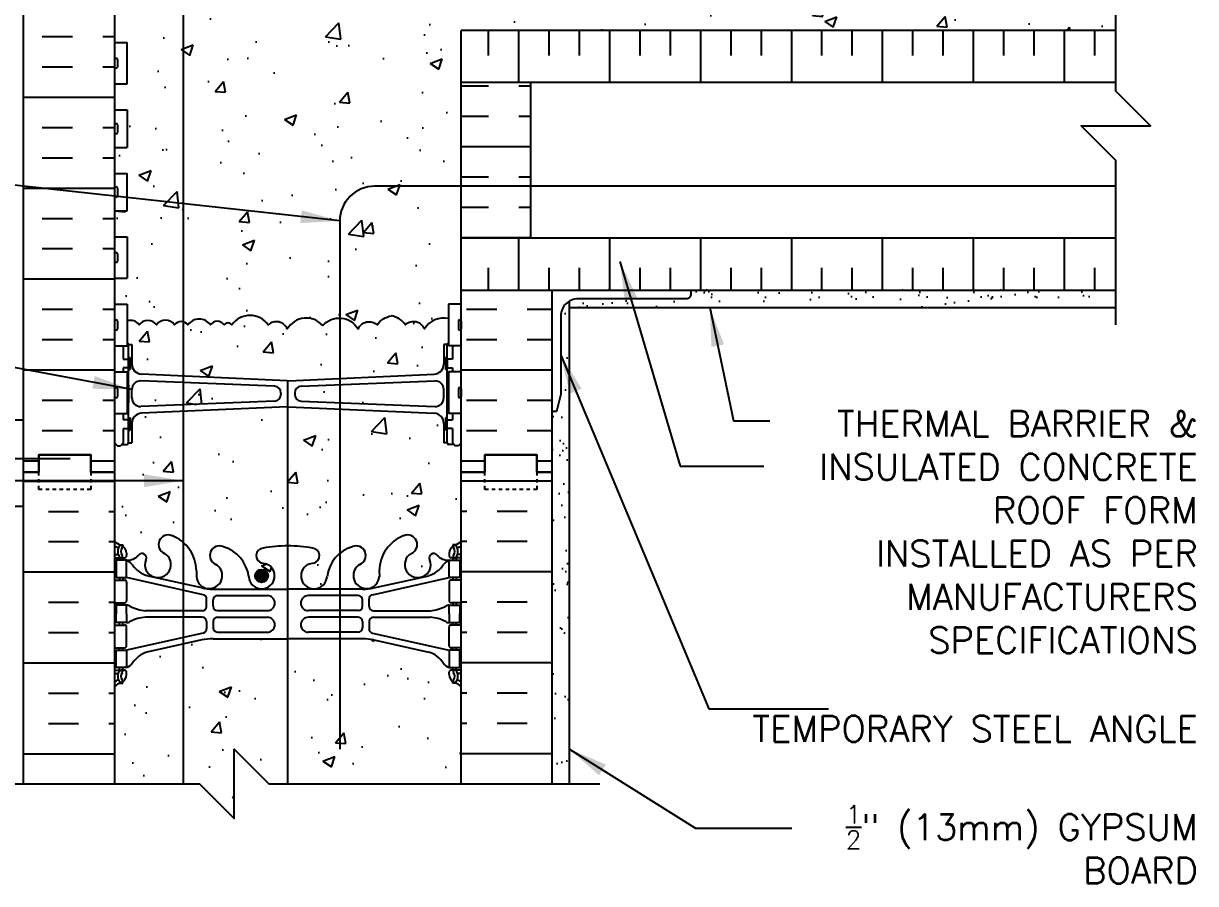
# Model space of a CAD drawing. Header units: inches. Extents: x 227.3 to 283.4, y 111.6 to 199.4.
# Drawn here: x 249.58 to 283.4, y 143.53 to 168.36 of the extents above; entities that cross this region are included whole.
import ezdxf

# ---------------------------------------------------------------- set-up
doc = ezdxf.new("R2010")
doc.units = ezdxf.units.IN
doc.header["$LTSCALE"] = 0.5
doc.header["$MEASUREMENT"] = 0
doc.linetypes.add('DASHED2', pattern=[0.375, 0.25, -0.125])
for name, color, linetype in [('HATCH', 12, 'Continuous'), ('line25', 2, 'Continuous'), ('LINE3', 3, 'Continuous'), ('LINE50', 5, 'Continuous'), ('LINE9', 9, 'Continuous'), ('TEXT', 4, 'Continuous'), ('Web_Edge', 9, 'Continuous')]:
    doc.layers.add(name, color=color, linetype=linetype)
doc.styles.add('DIM', font='romans.shx', dxfattribs={"width": 0.7})
doc.styles.add('ROMANS', font='romans.shx', dxfattribs={"height": 0.75})
doc.dimstyles.new('ext_12', dxfattribs={"dimscale": 12, "dimtxt": 0.09375, "dimasz": 0.09375, "dimexe": 0.09375, "dimexo": 0.0625, "dimgap": 0.0625, "dimtad": 1, "dimdec": 1, "dimzin": 2, "dimdsep": 46, "dimlunit": 4, "dimtxsty": 'DIM', "dimcen": 0.09, "dimdle": 0.09375, "dimclrt": 4, "dimadec": 0, "dimazin": 0, "dimtfac": 1, "dimtdec": 1, "dimtmove": 2, "dimatfit": 3, "dimfxl": 1, "dimfrac": 2, "dimtolj": 1, "dimtzin": 0, "dimarcsym": 0})

msp = doc.modelspace()

# ---------------------------------------------------------------- hatches: boundary and pattern name
at = {"layer": 'HATCH'}
h = msp.add_hatch(dxfattribs=at)
h.set_pattern_fill('AR-CONC', color=256, scale=0.5)
h.set_pattern_definition([(50, (0, 0), (3.5863, -0.31376), [0.375, -4.125]), (355, (0, 0), (-0.693757, 3.76096), [0.3, -3.3]), (100.4514, (0.299, -0.026), (2.892544, 3.4472), [0.3187, -3.50571]), (46.1842, (0, 1), (5.336207, -0.827596), [0.5625, -6.1875]), (96.6356, (0.4447, 0.931), (4.67331, 4.87059), [0.47805, -5.25857]), (351.1842, (0, 1), (4.67331, 4.87059), [0.45, -4.95]), (21, (0.5, 0.75), (2.984535, -2.013094), [0.375, -4.125]), (326, (0.5, 0.75), (1.216577, 3.62575), [0.3, -3.3]), (71.4514, (0.7487, 0.5822), (4.201112, 1.612656), [0.3187, -3.50571]), (37.5, (0, 0), (0.0607993, 1.6644693), [0, -3.26, 0, -3.35, 0, -3.3125]), (7.5, (0, 0), (1.315348, 1.972059), [0, -1.91, 0, -3.185, 0, -1.2625]), (327.5, (-1.115, 0), (2.669112, -0.1127744), [0, -1.25, 0, -3.9, 0, -5.175]), (317.5, (-1.615, 0), (2.915931, 0.500525), [0, -1.625, 0, -2.59, 0, -3.675])])
h.paths.add_polyline_path([(262.208, 149.214, 0.08841), (262.062, 149.311), (261.972, 149.311), (261.972, 149.353, -0.249069), (261.862, 149.56), (261.862, 149.628, -0.414214), (261.924, 149.69), (261.972, 149.69), (261.972, 149.76), (261.867, 149.76, -0.155529), (261.691, 149.894, 0.180914), (261.273, 150.206), (259.693, 150.559, 0.054974), (259.366, 150.595), (257.208, 150.595), (255.05, 150.595, 0.054974), (254.723, 150.559), (253.142, 150.206, 0.180914), (252.725, 149.894, -0.155529), (252.549, 149.76), (252.444, 149.76), (252.444, 149.69), (252.491, 149.69, -0.414214), (252.554, 149.628), (252.554, 149.56, -0.249069), (252.444, 149.353), (252.444, 149.311), (252.354, 149.311, 0.088416), (252.208, 149.214), (252.208, 146.406), (254.661, 146.406), (255.661, 145.406), (255.661, 147.406), (256.661, 146.406), (262.208, 146.406)])
h.paths.add_polyline_path([(262.208, 156.248), (262.128, 156.168), (262.038, 156.168), (262.008, 156.198), (261.858, 156.198, -0.414214), (261.808, 156.248), (261.708, 156.248), (261.708, 156.809, 0.390098), (261.433, 157.108), (257.224, 157.292, 0.020761), (257.208, 157.292, 0.020761), (257.191, 157.292), (252.983, 157.108, 0.390098), (252.708, 156.809), (252.708, 156.248), (252.608, 156.248, -0.414214), (252.558, 156.198), (252.458, 156.198), (252.408, 156.198), (252.378, 156.168), (252.288, 156.168), (252.208, 156.248), (252.208, 155.406), (252.208, 153.406, 0.088416), (252.354, 153.309), (252.444, 153.309), (252.444, 153.267, -0.249069), (252.554, 153.06), (252.554, 152.993, -0.414214), (252.491, 152.93), (252.444, 152.93), (252.444, 152.86), (252.549, 152.86, 0.231736), (252.907, 153.011, -0.8344), (253.118, 152.886), (253.106, 152.864, 2.155404), (253.645, 153.059, -1), (253.859, 153.57, -0.311223), (254.568, 152.554), (254.567, 152.389, 1.661382), (255.128, 152.742, -1), (255.342, 153.253, -0.30095), (256.078, 152.38, 1.661382), (256.639, 152.733, 0.055617), (256.46, 152.779, -0.843243), (256.494, 153.211, -0.047544), (257.208, 153.276, -0.047544), (257.922, 153.211, -0.843243), (257.956, 152.779, 0.055617), (257.777, 152.733, 1.661382), (258.338, 152.38, -0.30095), (259.074, 153.253, -1), (259.288, 152.742, 1.661382), (259.849, 152.389), (259.848, 152.554, -0.311223), (260.557, 153.57, -1), (260.771, 153.059, 2.155404), (261.309, 152.864), (261.298, 152.886, -0.834375), (261.509, 153.011, 0.23174), (261.867, 152.86), (261.972, 152.86), (261.972, 152.93), (261.924, 152.93, -0.414214), (261.862, 152.993), (261.862, 153.06, -0.249069), (261.972, 153.267), (261.972, 153.309), (262.062, 153.309, 0.08841), (262.208, 153.406), (262.208, 155.406)])
h.paths.add_polyline_path([(261.708, 159.088), (261.808, 159.088, -0.327813), (261.843, 159.136), (261.843, 159.836, 0.333671), (261.153, 159.537, 0.520567), (260.602, 159.655, 0.196403), (260.194, 159.917, 0.196403), (259.786, 159.655, 0.520567), (259.235, 159.537, 0.520567), (258.214, 159.633, 0.520567), (257.193, 159.537, 0.520567), (256.642, 159.655, 0.520567), (255.592, 159.655, 0.520567), (255.371, 159.655, 0.520567), (254.974, 159.655, 0.520567), (254.321, 159.655, 0.520567), (253.939, 159.655, 0.520567), (253.417, 159.655, 0.520567), (252.916, 159.655, 0.328601), (252.573, 159.77), (252.573, 159.136, -0.327813), (252.608, 159.088), (252.708, 159.088), (252.708, 158.527, 0.390098), (252.983, 158.228), (257.191, 158.044, 0.020761), (257.208, 158.044, 0.020761), (257.224, 158.044), (261.433, 158.228, 0.390098), (261.708, 158.527)])
h.paths.add_polyline_path([(256.824, 157.885), (252.968, 158.037, 0.425773), (252.708, 157.787), (252.708, 157.549, 0.425773), (252.968, 157.299), (256.824, 157.451, 0.390098), (257.008, 157.65), (257.008, 157.686, 0.390098)])
h.paths.add_polyline_path([(261.708, 157.787, 0.425773), (261.448, 158.037), (257.591, 157.885, 0.390098), (257.408, 157.686), (257.408, 157.65, 0.390098), (257.591, 157.451), (261.448, 157.299, 0.425773), (261.708, 157.549)])
h.paths.add_polyline_path([(262.208, 166.656), (262.208, 168.156), (281.104, 168.156), (281.104, 170.156), (262.208, 170.156), (262.208, 170.259, 0.40442), (261.79, 170.178, 0.520567), (261.269, 170.178, 0.520567), (260.887, 170.178, 0.520567), (260.233, 170.178, 0.04026), (260.208, 170.208, 0.04026), (260.183, 170.178, 0.520567), (259.529, 170.178, 0.520567), (259.147, 170.178, 0.520567), (258.626, 170.178, 0.520567), (258.124, 170.178, 0.297004), (257.815, 170.303, 0.297004), (257.507, 170.178, 0.520567), (257.005, 170.178, 0.520567), (256.484, 170.178, 0.520567), (256.102, 170.178, 0.520567), (255.448, 170.178, 0.520567), (255.051, 170.178, 0.520567), (254.831, 170.178, 0.520567), (253.78, 170.178, 0.520567), (253.229, 170.061, 0.345037), (252.208, 170.395), (252.208, 169.761), (252.573, 169.761), (252.573, 168.561), (252.208, 168.561), (252.208, 167.811), (252.573, 167.811), (252.573, 166.611), (252.208, 166.611), (252.208, 165.861), (252.573, 165.861), (252.573, 164.781), (252.208, 164.781), (252.208, 164.031), (252.573, 164.031), (252.573, 162.951), (252.208, 162.951), (252.208, 162.201), (252.573, 162.201), (252.573, 161.001), (252.208, 161.001), (252.208, 160.251), (252.573, 160.251), (252.573, 159.77, -0.328601), (252.916, 159.655, -0.520567), (253.417, 159.655, -0.520567), (253.939, 159.655, -0.520567), (254.321, 159.655, -0.520567), (254.974, 159.655, -0.520567), (255.371, 159.655, -0.520567), (255.592, 159.655, -0.520567), (256.642, 159.655, -0.520567), (257.193, 159.537, -0.520567), (258.214, 159.633, -0.520567), (259.235, 159.537, -0.520567), (259.786, 159.655, -0.196403), (260.194, 159.917, -0.196403), (260.602, 159.655, -0.520567), (261.153, 159.537, -0.333671), (261.843, 159.836), (261.843, 160.251), (262.208, 160.251), (262.208, 160.656), (262.208, 162.156)])
h.paths.add_polyline_path([(261.708, 171.11, 0.390098), (261.433, 171.409), (257.224, 171.593, 0.020761), (257.208, 171.593, 0.020761), (257.191, 171.593), (252.983, 171.409, 0.390098), (252.708, 171.11), (252.708, 170.549), (252.608, 170.549, -0.414214), (252.558, 170.499), (252.458, 170.499), (252.408, 170.499), (252.378, 170.469), (252.288, 170.469), (252.246, 170.511), (252.208, 170.511), (252.208, 170.395, -0.345037), (253.229, 170.061, -0.520567), (253.78, 170.178, -0.520567), (254.831, 170.178, -0.520567), (255.051, 170.178, -0.520567), (255.448, 170.178, -0.520567), (256.102, 170.178, -0.520567), (256.484, 170.178, -0.520567), (257.005, 170.178, -0.520567), (257.507, 170.178, -0.297004), (257.815, 170.303, -0.297004), (258.124, 170.178, -0.520567), (258.626, 170.178, -0.520567), (259.147, 170.178, -0.520567), (259.529, 170.178, -0.520567), (260.183, 170.178, -0.04026), (260.208, 170.208, -0.04026), (260.233, 170.178, -0.520567), (260.887, 170.178, -0.520567), (261.269, 170.178, -0.520567), (261.79, 170.178, -0.40442), (262.208, 170.259), (262.208, 170.511), (262.17, 170.511), (262.128, 170.469), (262.038, 170.469), (262.008, 170.499), (261.858, 170.499, -0.414214), (261.808, 170.549), (261.708, 170.549)])
h.paths.add_polyline_path([(261.708, 173.389), (261.808, 173.389, -0.414214), (261.858, 173.439), (261.958, 173.439), (262.008, 173.439), (262.038, 173.469), (262.128, 173.469), (262.208, 173.389), (262.208, 173.406), (262.208, 175.406, 0.08841), (262.062, 175.504), (261.972, 175.504), (261.972, 175.545, -0.249069), (261.862, 175.753), (261.862, 175.82, -0.414214), (261.924, 175.883), (261.972, 175.883), (261.972, 175.953), (261.867, 175.953, 0.231736), (261.509, 175.802, -0.8344), (261.298, 175.927), (261.309, 175.948, 2.155404), (260.771, 175.754, -1), (260.557, 175.243, -0.311223), (259.848, 176.259), (259.849, 176.424, 1.661382), (259.288, 176.071, -1), (259.074, 175.56, -0.30095), (258.338, 176.432, 1.661382), (257.777, 176.08, 0.055617), (257.956, 176.034, -0.843243), (257.922, 175.602, -0.047544), (257.208, 175.537, -0.047544), (256.494, 175.602, -0.843243), (256.46, 176.034, 0.055617), (256.639, 176.08, 1.661382), (256.078, 176.432, -0.30095), (255.342, 175.56, -1), (255.128, 176.071, 1.661382), (254.567, 176.424), (254.568, 176.259, -0.311223), (253.859, 175.243, -1), (253.645, 175.754, 2.155404), (253.106, 175.948), (253.118, 175.927, -0.834375), (252.907, 175.802, 0.23174), (252.549, 175.953), (252.444, 175.953), (252.444, 175.883), (252.491, 175.883, -0.414214), (252.554, 175.82), (252.554, 175.753, -0.249069), (252.444, 175.545), (252.444, 175.504), (252.354, 175.504, 0.088416), (252.208, 175.406), (252.208, 173.406), (252.208, 173.389), (252.288, 173.469), (252.378, 173.469), (252.408, 173.439), (252.558, 173.439, -0.414214), (252.608, 173.389), (252.708, 173.389), (252.708, 172.828, 0.390098), (252.983, 172.529), (257.191, 172.345, 0.020761), (257.208, 172.345, 0.020761), (257.224, 172.345), (261.433, 172.529, 0.390098), (261.708, 172.828)])
h.paths.add_polyline_path([(257.008, 171.951), (257.008, 171.987, 0.390098), (256.824, 172.186), (252.968, 172.338, 0.425773), (252.708, 172.088), (252.708, 171.85, 0.425773), (252.968, 171.6), (256.824, 171.752, 0.390098)])
h.paths.add_polyline_path([(261.708, 171.85), (261.708, 172.088, 0.425773), (261.448, 172.338), (257.591, 172.186, 0.390098), (257.408, 171.987), (257.408, 171.951, 0.390098), (257.591, 171.752), (261.448, 171.6, 0.425773)])
h.paths.add_polyline_path([(262.208, 182.406), (256.347, 182.406), (255.347, 183.406), (255.347, 181.406), (254.347, 182.406), (252.208, 182.406), (252.208, 179.599, 0.088416), (252.354, 179.501), (252.444, 179.501), (252.444, 179.46, -0.249069), (252.554, 179.253), (252.554, 179.185, -0.414214), (252.491, 179.123), (252.444, 179.123), (252.444, 179.053), (252.549, 179.053, -0.155529), (252.725, 178.918, 0.180914), (253.142, 178.607), (254.723, 178.254, 0.054974), (255.05, 178.218), (257.208, 178.218), (259.366, 178.218, 0.054974), (259.693, 178.254), (261.273, 178.607, 0.180914), (261.691, 178.918, -0.155529), (261.867, 179.053), (261.972, 179.053), (261.972, 179.123), (261.924, 179.123, -0.414214), (261.862, 179.185), (261.862, 179.253, -0.249069), (261.972, 179.46), (261.972, 179.501), (262.062, 179.501, 0.08841), (262.208, 179.599)])
h.paths.add_polyline_path([(262.208, 187.97, 0.08841), (262.062, 188.067), (261.972, 188.067), (261.972, 188.109, -0.249069), (261.862, 188.316), (261.862, 188.384, -0.414214), (261.924, 188.446), (261.972, 188.446), (261.972, 188.516), (261.867, 188.516, -0.155529), (261.691, 188.65, 0.180914), (261.273, 188.961), (259.693, 189.314, 0.054974), (259.366, 189.35), (257.208, 189.35), (255.05, 189.35, 0.054974), (254.723, 189.314), (253.142, 188.961, 0.180914), (252.725, 188.65, -0.155529), (252.549, 188.516), (252.444, 188.516), (252.444, 188.446), (252.491, 188.446, -0.414214), (252.554, 188.384), (252.554, 188.316, -0.249069), (252.444, 188.109), (252.444, 188.067), (252.354, 188.067, 0.088416), (252.208, 187.97), (252.208, 184.906), (254.347, 184.906), (255.347, 183.906), (255.347, 185.906), (256.347, 184.906), (262.208, 184.906)])
h.paths.add_polyline_path([(260.557, 192.326, -1), (260.771, 191.815, 2.155404), (261.309, 191.62), (261.298, 191.642, -0.834375), (261.509, 191.767, 0.23174), (261.867, 191.616), (261.972, 191.616), (261.972, 191.686), (261.924, 191.686, -0.414214), (261.862, 191.749), (261.862, 191.816, -0.249069), (261.972, 192.023), (261.972, 192.065), (262.062, 192.065, 0.08841), (262.208, 192.162), (262.208, 192.883, 0.336749), (261.546, 192.777, 0.520567), (261.159, 192.777, 0.520567), (260.659, 192.777, 0.259173), (260.208, 192.997, 0.259173), (259.757, 192.777, 0.520567), (259.257, 192.777, 0.520567), (258.87, 192.777, 0.336749), (258.208, 192.883, 0.336749), (257.546, 192.777, 0.520567), (257.159, 192.777, 0.520567), (256.659, 192.777, 0.520567), (255.813, 192.777, 0.520567), (255.531, 192.777, 0.520567), (254.636, 192.777, 0.520567), (253.896, 192.777, 0.520567), (253.203, 192.777, 0.520567), (252.983, 192.777, 0.321585), (252.208, 192.803), (252.208, 192.162, 0.088416), (252.354, 192.065), (252.444, 192.065), (252.444, 192.023, -0.249069), (252.554, 191.816), (252.554, 191.749, -0.414214), (252.491, 191.686), (252.444, 191.686), (252.444, 191.616), (252.549, 191.616, 0.231736), (252.907, 191.767, -0.8344), (253.118, 191.642), (253.106, 191.62, 2.155404), (253.645, 191.815, -1), (253.859, 192.326, -0.311223), (254.568, 191.31), (254.567, 191.145, 1.661382), (255.128, 191.498, -1), (255.342, 192.009, -0.30095), (256.078, 191.136, 1.661382), (256.639, 191.489, 0.055617), (256.46, 191.535, -0.843243), (256.494, 191.967, -0.047544), (257.208, 192.032, -0.047544), (257.922, 191.967, -0.843243), (257.956, 191.535, 0.055617), (257.777, 191.489, 1.661382), (258.338, 191.136, -0.30095), (259.074, 192.009, -1), (259.288, 191.498, 1.661382), (259.849, 191.145), (259.848, 191.31, -0.311223)])
h = msp.add_hatch(dxfattribs=at)
h.set_pattern_fill('INSUL', color=256, scale=7, style=0)
h.set_pattern_definition([(0, (264.1124, 171.4795), (0, 2.625), []), (0, (264.1124, 172.3545), (0, 2.625), [0.875, -0.875]), (0, (264.1124, 173.2295), (0, 2.625), [0.875, -0.875])])
h.paths.add_polyline_path([(264.833, 173.406), (264.395, 173.406), (264.395, 172.906), (262.895, 172.906), (262.895, 173.406), (262.208, 173.406), (262.208, 170.156), (264.833, 170.156)])
h.paths.add_polyline_path([(262.208, 155.406), (262.895, 155.406), (262.895, 155.906), (264.395, 155.906), (264.395, 155.406), (264.833, 155.406), (264.833, 160.656), (262.208, 160.656)])
h.paths.add_polyline_path([(249.583, 155.406), (250.02, 155.406), (250.02, 155.906), (251.52, 155.906), (251.52, 155.406), (252.208, 155.406), (252.208, 173.406), (251.52, 173.406), (251.52, 173.906), (250.02, 173.906), (250.02, 173.406), (249.583, 173.406)])
h = msp.add_hatch(dxfattribs=at)
h.set_pattern_fill('INSUL', color=256, scale=7, angle=90, style=0)
h.set_pattern_definition([(90, (64.371, 30.9303), (-2.625, 2e-16), []), (90, (63.496, 30.9303), (-2.625, 2e-16), [0.875, -0.875]), (90, (62.621, 30.9303), (-2.625, 2e-16), [0.875, -0.875])])
h.paths.add_polyline_path([(281.104, 168.156), (262.208, 168.156), (262.208, 166.656), (281.104, 166.656)])
h.paths.add_polyline_path([(281.104, 160.656), (281.104, 162.156), (262.208, 162.156), (262.208, 160.656)])
h = msp.add_hatch(dxfattribs=at)
h.set_pattern_fill('INSUL', color=256, scale=7)
h.set_pattern_definition([(0, (64.371, 30.9303), (0, 2.625), []), (0, (64.371, 31.8053), (0, 2.625), [0.875, -0.875]), (0, (64.371, 32.6803), (0, 2.625), [0.875, -0.875])])
h.paths.add_polyline_path([(264.208, 163.656), (262.208, 163.656), (262.208, 162.156), (264.208, 162.156)])
h.paths.add_polyline_path([(264.208, 166.656), (262.208, 166.656), (262.208, 163.656), (264.208, 163.656)])
h = msp.add_hatch(dxfattribs=at)
h.set_pattern_fill('AR-SAND', color=256, scale=0.5, style=0)
h.set_pattern_definition([(37.5, (67.07515, 27.74656), (-0.0314967, 0.963412), [0, -0.76, 0, -0.85, 0, -0.8125]), (7.5, (67.0751, 27.7466), (0.8848884, 1.411073), [0, -0.41, 0, -0.685, 0, -0.2625]), (327.5, (66.46015, 27.74656), (1.557071, 0.0028295), [0, -0.25, 0, -0.9, 0, -1.175]), (317.5, (66.4601, 27.7466), (1.503063, 0.438838), [0, -0.125, 0, -0.59, 0, -0.675])])
h.paths.add_polyline_path([(265.333, 160.339, 0.267949), (265.083, 159.906), (265.083, 157.656), (264.958, 157.156), (264.833, 157.156), (264.833, 155.406), (264.833, 146.406), (265.333, 146.406)])
h = msp.add_hatch(dxfattribs=at)
h.set_pattern_fill('AR-SAND', color=256, scale=0.5, style=0)
h.set_pattern_definition([(37.5, (63.91075, 26.1646), (-0.0314967, 0.963412), [0, -0.76, 0, -0.85, 0, -0.8125]), (7.5, (63.9107, 26.1646), (0.8848884, 1.411073), [0, -0.41, 0, -0.685, 0, -0.2625]), (327.5, (63.29575, 26.1646), (1.557071, 0.0028295), [0, -0.25, 0, -0.9, 0, -1.175]), (317.5, (63.2957, 26.1646), (1.503063, 0.438838), [0, -0.125, 0, -0.59, 0, -0.675])])
h.paths.add_polyline_path([(268.833, 160.656), (268.833, 160.531, -0.414214), (268.708, 160.406), (265.583, 160.406, 0.131652), (265.333, 160.339), (265.333, 160.156), (281.104, 160.156), (281.104, 160.656)])
at = {"layer": 'LINE3'}
msp.add_hatch(color=256, dxfattribs=at).paths.add_polyline_path([(256.639, 152.408, 1), (256.264, 152.408, 1)])

# ---------------------------------------------------------------- linework, layer by layer
at = {"layer": 'HATCH'}
for p, q in [((281.104, 166.656), (262.208, 166.656)), ((281.104, 162.156), (262.208, 162.156)), ((266.453, 160.656), (266.479, 160.683)), ((269.281, 160.656), (269.308, 160.683)), ((274.938, 160.656), (274.965, 160.683)), ((277.767, 160.656), (277.793, 160.683)), ((249.583, 155.147), (252.208, 155.147)), ((264.833, 155.147), (262.208, 155.147)), ((250.296, 154.272), (251.171, 154.272)), ((252.046, 154.272), (252.208, 154.272)), ((262.369, 154.272), (262.208, 154.272)), ((264.119, 154.272), (263.244, 154.272)), ((250.296, 153.397), (251.171, 153.397)), ((252.046, 153.397), (252.208, 153.397)), ((262.369, 153.397), (262.208, 153.397)), ((264.119, 153.397), (263.244, 153.397)), ((249.583, 152.522), (252.208, 152.522)), ((264.833, 152.522), (262.208, 152.522)), ((250.296, 151.647), (251.171, 151.647)), ((252.046, 151.647), (252.208, 151.647)), ((262.369, 151.647), (262.208, 151.647)), ((264.119, 151.647), (263.244, 151.647)), ((250.296, 150.772), (251.171, 150.772)), ((252.046, 150.772), (252.208, 150.772)), ((262.369, 150.772), (262.208, 150.772)), ((264.119, 150.772), (263.244, 150.772)), ((249.583, 149.897), (252.208, 149.897)), ((264.833, 149.897), (262.208, 149.897)), ((250.296, 149.022), (251.171, 149.022)), ((252.046, 149.022), (252.208, 149.022)), ((262.369, 149.022), (262.208, 149.022)), ((264.119, 149.022), (263.244, 149.022)), ((250.296, 148.147), (251.171, 148.147)), ((252.046, 148.147), (252.208, 148.147)), ((262.369, 148.147), (262.208, 148.147)), ((264.119, 148.147), (263.244, 148.147)), ((249.583, 147.272), (252.208, 147.272)), ((264.833, 147.272), (262.208, 147.272))]:
    msp.add_line(p, q, dxfattribs=at)
for points in [[(258.214, 159.633, 0.520567), (257.193, 159.537, 0.520567), (256.642, 159.655, 0.520567), (255.592, 159.655, 0.520567), (255.371, 159.655, 0.520567), (254.974, 159.655, 0.520567), (254.321, 159.655, 0.520567), (253.939, 159.655, 0.520567), (253.417, 159.655, 0.520567), (252.916, 159.655, 0.328601), (252.573, 159.77, 0.328601)], [(258.214, 159.633, -0.520567), (259.235, 159.537, -0.520567), (259.786, 159.655, -0.196403), (260.194, 159.917, -0.196403)], [(261.843, 159.836, 0.333671), (261.153, 159.537, 0.520567), (260.602, 159.655, 0.196403), (260.194, 159.917)]]:
    msp.add_lwpolyline(points, format="xyb", dxfattribs=at)
at = {"layer": 'line25'}
for p, q in [((252.208, 173.406), (252.208, 155.406)), ((281.104, 168.156), (262.208, 168.156)), ((262.208, 166.656), (262.208, 168.156)), ((252.208, 167.811), (252.573, 167.811)), ((252.573, 166.611), (252.573, 167.811)), ((252.208, 166.611), (252.573, 166.611)), ((252.208, 165.861), (252.573, 165.861)), ((252.573, 165.861), (252.573, 164.781)), ((252.208, 164.781), (252.573, 164.781)), ((252.208, 164.031), (252.573, 164.031)), ((252.573, 162.951), (252.573, 164.031)), ((252.208, 162.951), (252.573, 162.951)), ((252.208, 162.201), (252.573, 162.201)), ((252.573, 162.201), (252.573, 161.001)), ((262.208, 160.656), (262.208, 162.156)), ((252.208, 161.001), (252.573, 161.001)), ((262.208, 155.406), (262.208, 160.656)), ((262.208, 160.656), (281.104, 160.656)), ((252.208, 160.251), (252.573, 160.251)), ((252.573, 160.251), (252.573, 159.051)), ((261.843, 160.251), (261.843, 159.051)), ((262.208, 160.251), (261.843, 160.251)), ((252.208, 159.051), (252.573, 159.051)), ((262.208, 159.051), (261.843, 159.051)), ((252.208, 158.301), (252.573, 158.301)), ((252.573, 158.301), (252.573, 157.101)), ((262.208, 158.301), (261.843, 158.301)), ((261.843, 158.301), (261.843, 157.101)), ((252.208, 157.101), (252.573, 157.101)), ((262.208, 157.101), (261.843, 157.101)), ((252.208, 155.406), (252.208, 146.406)), ((262.208, 146.406), (262.208, 155.406))]:
    msp.add_line(p, q, dxfattribs=at)
at = {"layer": 'LINE3'}
for p, q in [((254.185, 182.406), (254.185, 146.406)), ((257.194, 158.039), (257.194, 146.406))]:
    msp.add_line(p, q, dxfattribs=at)
msp.add_lwpolyline([(281.104, 163.656), (259.708, 163.656, 0.414214), (258.708, 162.656), (258.708, 147.407)], format="xyb", dxfattribs=at)
msp.add_circle((256.452, 152.408), 0.188, dxfattribs=at)
at = {"layer": 'LINE50'}
for p, q in [((249.583, 155.406), (249.583, 173.406)), ((264.833, 155.406), (264.833, 160.656)), ((249.583, 146.406), (249.583, 155.406)), ((264.833, 146.406), (264.833, 155.406))]:
    msp.add_line(p, q, dxfattribs=at)
for points in [[(252.208, 155.406), (251.52, 155.406), (251.52, 155.906), (250.02, 155.906), (250.02, 155.406), (249.583, 155.406)], [(249.583, 155.406), (250.02, 155.406), (250.02, 155.906), (251.52, 155.906), (251.52, 155.406), (252.208, 155.406)], [(262.208, 155.406), (262.895, 155.406), (262.895, 155.906), (264.395, 155.906), (264.395, 155.406), (264.833, 155.406)], [(264.833, 155.406), (264.395, 155.406), (264.395, 155.906), (262.895, 155.906), (262.895, 155.406), (262.208, 155.406)]]:
    msp.add_lwpolyline(points, dxfattribs=at)
at = {"layer": 'LINE9'}
for p, q in [((252.208, 167.321), (252.208, 167.101)), ((252.208, 167.266), (252.208, 167.266)), ((252.208, 167.156), (252.208, 167.156)), ((252.248, 167.361), (252.248, 167.361)), ((252.288, 167.321), (252.288, 167.101)), ((252.248, 167.061), (252.248, 167.061)), ((262.208, 162.156), (262.208, 166.656)), ((264.208, 166.656), (264.208, 162.156)), ((252.208, 165.431), (252.208, 165.211)), ((252.248, 165.471), (252.248, 165.471)), ((252.288, 165.431), (252.288, 165.211)), ((252.208, 165.376), (252.208, 165.376)), ((252.208, 165.266), (252.208, 165.266)), ((252.248, 165.171), (252.248, 165.171)), ((252.208, 163.601), (252.208, 163.381)), ((252.208, 163.546), (252.208, 163.546)), ((252.208, 163.436), (252.208, 163.436)), ((252.248, 163.641), (252.248, 163.641)), ((252.288, 163.601), (252.288, 163.381)), ((252.248, 163.341), (252.248, 163.341)), ((252.208, 161.711), (252.208, 161.491)), ((252.248, 161.751), (252.248, 161.751)), ((252.288, 161.711), (252.288, 161.491)), ((252.208, 161.656), (252.208, 161.656)), ((252.208, 161.546), (252.208, 161.546)), ((252.248, 161.451), (252.248, 161.451)), ((265.333, 146.406), (265.333, 160.339)), ((265.333, 160.156), (281.104, 160.156)), ((252.208, 159.761), (252.208, 159.541)), ((252.208, 159.706), (252.208, 159.706)), ((252.248, 159.801), (252.248, 159.801)), ((252.288, 159.761), (252.288, 159.541)), ((262.128, 159.761), (262.128, 159.541)), ((262.128, 159.706), (262.128, 159.706)), ((262.168, 159.801), (262.168, 159.801)), ((262.208, 159.761), (262.208, 159.541)), ((252.208, 159.596), (252.208, 159.596)), ((252.248, 159.501), (252.248, 159.501)), ((262.128, 159.596), (262.128, 159.596)), ((262.168, 159.501), (262.168, 159.501)), ((252.458, 159.051), (252.458, 158.668)), ((252.608, 156.248), (252.608, 159.088)), ((252.608, 159.088), (252.708, 159.088)), ((252.608, 159.068), (252.608, 159.068)), ((252.708, 159.088), (252.708, 158.527)), ((261.808, 159.088), (261.708, 159.088)), ((261.708, 159.088), (261.708, 158.527)), ((261.808, 156.248), (261.808, 159.088)), ((261.808, 159.068), (261.808, 159.068)), ((261.958, 159.051), (261.958, 158.668)), ((252.608, 158.718), (252.658, 158.718)), ((252.658, 158.718), (252.658, 158.368)), ((261.758, 158.718), (261.758, 158.368)), ((261.808, 158.718), (261.758, 158.718)), ((252.458, 158.418), (252.458, 158.301)), ((252.608, 158.368), (252.658, 158.368)), ((261.808, 158.368), (261.758, 158.368)), ((261.958, 158.418), (261.958, 158.301)), ((256.824, 157.885), (252.968, 158.037)), ((257.191, 158.044), (252.983, 158.228)), ((257.224, 158.044), (261.433, 158.228)), ((257.591, 157.885), (261.448, 158.037)), ((252.208, 157.811), (252.208, 157.591)), ((252.208, 157.756), (252.208, 157.756)), ((252.208, 157.646), (252.208, 157.646)), ((252.248, 157.851), (252.248, 157.851)), ((252.288, 157.811), (252.288, 157.591)), ((252.708, 157.549), (252.708, 157.787)), ((257.008, 157.686), (257.008, 157.65)), ((257.408, 157.686), (257.408, 157.65)), ((261.708, 157.549), (261.708, 157.787)), ((262.128, 157.811), (262.128, 157.591)), ((262.128, 157.756), (262.128, 157.756)), ((262.128, 157.646), (262.128, 157.646)), ((262.168, 157.851), (262.168, 157.851)), ((262.208, 157.811), (262.208, 157.591)), ((252.248, 157.551), (252.248, 157.551)), ((256.824, 157.451), (252.968, 157.299)), ((257.191, 157.292), (252.983, 157.108)), ((257.224, 157.292), (261.433, 157.108)), ((257.591, 157.451), (261.448, 157.299)), ((262.168, 157.551), (262.168, 157.551)), ((252.458, 157.101), (252.458, 156.918)), ((252.608, 156.968), (252.658, 156.968)), ((252.658, 156.968), (252.658, 156.618)), ((261.808, 156.968), (261.758, 156.968)), ((261.758, 156.968), (261.758, 156.618)), ((261.958, 157.101), (261.958, 156.918)), ((249.333, 156.919), (249.583, 156.919)), ((252.458, 156.668), (252.458, 156.248)), ((252.608, 156.618), (252.658, 156.618)), ((252.708, 156.809), (252.708, 156.248)), ((261.708, 156.809), (261.708, 156.248)), ((261.808, 156.618), (261.758, 156.618)), ((261.958, 156.668), (261.958, 156.248)), ((252.208, 156.248), (252.288, 156.168)), ((252.288, 156.168), (252.378, 156.168)), ((252.458, 156.248), (252.378, 156.168)), ((252.408, 156.198), (252.558, 156.198)), ((252.458, 156.198), (252.558, 156.198)), ((252.608, 156.248), (252.708, 156.248)), ((261.808, 156.248), (261.708, 156.248)), ((261.958, 156.198), (261.858, 156.198)), ((262.008, 156.198), (261.858, 156.198)), ((261.958, 156.248), (262.038, 156.168)), ((262.128, 156.168), (262.038, 156.168)), ((262.208, 156.248), (262.128, 156.168)), ((246.583, 154.419), (249.583, 154.419))]:
    msp.add_line(p, q, dxfattribs=at)
at = {"layer": 'LINE9', "linetype": 'Continuous'}
msp.add_line((249.083, 155.794), (250.929, 155.794), dxfattribs=at)
at = {"layer": 'LINE9'}
for points in [[(281.104, 159.656), (281.104, 164.406), (280.104, 165.406), (282.104, 165.406), (281.104, 166.406), (281.104, 172.068)], [(252.458, 158.668), (252.608, 158.668), (252.608, 158.418), (252.458, 158.418)], [(261.958, 158.668), (261.808, 158.668), (261.808, 158.418), (261.958, 158.418)], [(252.573, 157.918), (252.608, 157.918), (252.608, 157.418), (252.573, 157.418)], [(261.843, 157.918), (261.808, 157.918), (261.808, 157.418), (261.843, 157.418)], [(252.458, 156.668), (252.608, 156.668), (252.608, 156.918), (252.458, 156.918)], [(261.958, 156.668), (261.808, 156.668), (261.808, 156.918), (261.958, 156.918)], [(244.002, 146.406), (254.661, 146.406), (255.661, 145.406), (255.661, 147.406), (256.661, 146.406), (266.211, 146.406)]]:
    msp.add_lwpolyline(points, dxfattribs=at)
msp.add_lwpolyline([(264.833, 157.156), (264.833, 160.656), (268.833, 160.656), (268.833, 160.531, -0.414214), (268.708, 160.406), (265.583, 160.406, 0.414214), (265.083, 159.906), (265.083, 157.656), (264.958, 157.156)], format="xyb", close=True, dxfattribs=at)
at = {"layer": 'LINE9', "linetype": 'DASHED2', "ltscale": 0.15}
for points in [[(251.52, 155.406), (251.52, 155.406), (251.52, 154.906), (250.02, 154.906), (250.02, 155.406), (250.02, 155.406)], [(264.395, 155.406), (264.395, 155.406), (264.395, 154.906), (262.895, 154.906), (262.895, 155.406), (262.895, 155.406)]]:
    msp.add_lwpolyline(points, dxfattribs=at)
at = {"layer": 'LINE9'}
for centre, radius, start, end in [((252.248, 167.321), 0.04, 90, 180), ((252.248, 167.101), 0.04, 180, 270), ((252.248, 167.321), 0.04, 0, 90), ((252.248, 167.101), 0.04, 270, 0), ((252.248, 165.431), 0.04, 90, 180), ((252.248, 165.431), 0.04, 0, 90), ((252.248, 165.211), 0.04, 180, 270), ((252.248, 165.211), 0.04, 270, 0), ((252.248, 163.601), 0.04, 90, 180), ((252.248, 163.381), 0.04, 180, 270), ((252.248, 163.601), 0.04, 0, 90), ((252.248, 163.381), 0.04, 270, 0), ((252.248, 161.711), 0.04, 90, 180), ((252.248, 161.711), 0.04, 0, 90), ((252.248, 161.491), 0.04, 180, 270), ((252.248, 161.491), 0.04, 270, 0), ((252.248, 159.761), 0.04, 90, 180), ((252.248, 159.761), 0.04, 0, 90), ((262.168, 159.761), 0.04, 90, 180), ((262.168, 159.761), 0.04, 0, 90), ((252.248, 159.541), 0.04, 180, 270), ((252.248, 159.541), 0.04, 270, 0), ((262.168, 159.541), 0.04, 180, 270), ((262.168, 159.541), 0.04, 270, 0), ((252.558, 159.088), 0.05, 0, 72.5993), ((261.858, 159.088), 0.05, 107.4007, 180), ((253.008, 158.527), 0.3, 180, 265.2426), ((261.408, 158.527), 0.3, 274.7574, 0), ((252.958, 157.787), 0.25, 87.7479, 180), ((257.208, 158.244), 0.2, 265.2426, 270), ((257.208, 158.244), 0.2, 270, 274.7574), ((261.458, 157.787), 0.25, 0, 92.2521), ((252.248, 157.811), 0.04, 90, 180), ((252.248, 157.811), 0.04, 0, 90), ((256.808, 157.686), 0.2, 0, 85.2426), ((256.808, 157.65), 0.2, 274.7574, 0), ((257.608, 157.686), 0.2, 94.7574, 180), ((257.608, 157.65), 0.2, 180, 265.2426), ((262.168, 157.811), 0.04, 90, 180), ((262.168, 157.811), 0.04, 0, 90), ((252.248, 157.591), 0.04, 180, 270), ((252.248, 157.591), 0.04, 270, 0), ((252.958, 157.549), 0.25, 180, 272.2521), ((257.208, 157.092), 0.2, 90, 94.7574), ((257.208, 157.092), 0.2, 85.2426, 90), ((261.458, 157.549), 0.25, 267.7479, 0), ((262.168, 157.591), 0.04, 180, 270), ((262.168, 157.591), 0.04, 270, 0), ((253.008, 156.809), 0.3, 94.7574, 180), ((261.408, 156.809), 0.3, 0, 85.2426), ((252.558, 156.248), 0.05, 270, 0), ((261.858, 156.248), 0.05, 180, 270)]:
    msp.add_arc(centre, radius, start, end, dxfattribs=at)
at = {"layer": 'Web_Edge'}
for p, q in [((252.354, 153.309), (252.444, 153.309)), ((252.444, 153.309), (252.444, 153.267)), ((262.062, 153.309), (261.972, 153.309)), ((261.972, 153.309), (261.972, 153.267)), ((252.208, 153.03), (252.286, 153.03)), ((252.208, 152.93), (252.491, 152.93)), ((252.354, 152.93), (252.354, 152.86)), ((252.444, 152.93), (252.444, 152.86)), ((252.554, 153.06), (252.554, 152.993)), ((261.862, 153.06), (261.862, 152.993)), ((262.208, 152.93), (261.924, 152.93)), ((261.972, 152.93), (261.972, 152.86)), ((262.062, 152.93), (262.062, 152.86)), ((262.208, 153.03), (262.13, 153.03)), ((253.106, 152.864), (253.118, 152.886)), ((254.568, 152.554), (254.567, 152.389)), ((259.848, 152.554), (259.849, 152.389)), ((261.309, 152.864), (261.298, 152.886)), ((252.208, 152.29), (252.491, 152.29)), ((252.354, 152.36), (252.354, 152.29)), ((252.444, 152.36), (252.444, 152.29)), ((254.766, 151.864), (252.549, 152.36)), ((252.554, 152.228), (252.554, 151.693)), ((254.723, 152.062), (253.142, 152.415)), ((259.649, 151.864), (261.867, 152.36)), ((259.693, 152.062), (261.273, 152.415)), ((261.862, 152.228), (261.862, 151.693)), ((262.208, 152.29), (261.924, 152.29)), ((261.972, 152.36), (261.972, 152.29)), ((262.062, 152.36), (262.062, 152.29)), ((255.05, 152.026), (257.208, 152.026)), ((259.366, 152.026), (257.208, 152.026)), ((252.208, 151.63), (252.491, 151.63)), ((252.354, 151.63), (252.354, 151.56)), ((252.444, 151.63), (252.444, 151.56)), ((254.864, 151.529), (254.864, 151.742)), ((255.052, 151.53), (255.052, 151.714)), ((255.177, 151.839), (256.616, 151.839)), ((259.239, 151.839), (257.8, 151.839)), ((259.364, 151.53), (259.364, 151.714)), ((259.552, 151.529), (259.552, 151.742)), ((262.208, 151.63), (261.924, 151.63)), ((261.972, 151.63), (261.972, 151.56)), ((262.062, 151.63), (262.062, 151.56)), ((254.739, 151.404), (253.102, 151.404)), ((254.739, 151.216), (253.102, 151.216)), ((255.177, 151.405), (256.616, 151.405)), ((255.177, 151.215), (256.616, 151.215)), ((259.239, 151.405), (257.8, 151.405)), ((259.239, 151.215), (257.8, 151.215)), ((259.677, 151.404), (261.314, 151.404)), ((259.677, 151.216), (261.314, 151.216)), ((252.208, 150.99), (252.491, 150.99)), ((252.354, 150.99), (252.354, 151.06)), ((252.444, 150.99), (252.444, 151.06)), ((252.554, 150.393), (252.554, 150.928)), ((254.864, 151.091), (254.864, 150.879)), ((255.052, 151.09), (255.052, 150.906)), ((259.364, 151.09), (259.364, 150.906)), ((259.552, 151.091), (259.552, 150.879)), ((261.862, 150.393), (261.862, 150.928)), ((262.208, 150.99), (261.924, 150.99)), ((261.972, 150.99), (261.972, 151.06)), ((262.062, 150.99), (262.062, 151.06)), ((254.766, 150.757), (252.549, 150.26)), ((254.723, 150.559), (253.142, 150.206)), ((255.05, 150.595), (257.208, 150.595)), ((255.177, 150.781), (256.616, 150.781)), ((259.366, 150.595), (257.208, 150.595)), ((259.239, 150.781), (257.8, 150.781)), ((259.649, 150.757), (261.867, 150.26)), ((259.693, 150.559), (261.273, 150.206)), ((252.208, 150.33), (252.491, 150.33)), ((252.354, 150.26), (252.354, 150.33)), ((252.444, 150.26), (252.444, 150.33)), ((262.208, 150.33), (261.924, 150.33)), ((261.972, 150.26), (261.972, 150.33)), ((262.062, 150.26), (262.062, 150.33)), ((252.208, 149.69), (252.491, 149.69)), ((252.208, 149.59), (252.286, 149.59)), ((252.354, 149.69), (252.354, 149.76)), ((252.444, 149.69), (252.444, 149.76)), ((252.554, 149.56), (252.554, 149.628)), ((261.862, 149.56), (261.862, 149.628)), ((262.208, 149.69), (261.924, 149.69)), ((261.972, 149.69), (261.972, 149.76)), ((262.062, 149.69), (262.062, 149.76)), ((262.208, 149.59), (262.13, 149.59)), ((252.354, 149.311), (252.444, 149.311)), ((252.444, 149.311), (252.444, 149.353)), ((261.972, 149.311), (261.972, 149.353)), ((262.062, 149.311), (261.972, 149.311))]:
    msp.add_line(p, q, dxfattribs=at)
for points in [[(252.249, 152.36), (252.549, 152.36), (252.549, 152.86), (252.249, 152.86)], [(262.167, 152.36), (261.867, 152.36), (261.867, 152.86), (262.167, 152.86)], [(252.249, 150.26), (252.549, 150.26), (252.549, 149.76), (252.249, 149.76)], [(262.167, 150.26), (261.867, 150.26), (261.867, 149.76), (262.167, 149.76)]]:
    msp.add_lwpolyline(points, close=True, dxfattribs=at)
for points in [[(252.549, 151.31), (252.549, 151.56), (252.249, 151.56), (252.249, 151.31)], [(261.867, 151.31), (261.867, 151.56), (262.167, 151.56), (262.167, 151.31)], [(252.549, 151.31), (252.549, 151.06), (252.249, 151.06), (252.249, 151.31)], [(261.867, 151.31), (261.867, 151.06), (262.167, 151.06), (262.167, 151.31)]]:
    msp.add_lwpolyline(points, dxfattribs=at)
for centre, radius, start, end in [((253.752, 153.314), 0.277, 67.32, 247.32), ((253.476, 152.548), 1.092, 0.3332, 69.4825), ((260.94, 152.548), 1.092, 110.5175, 179.6668), ((260.664, 153.314), 0.277, 292.68, 112.68), ((252.554, 153.767), 0.5, 226.2109, 250.5288), ((252.554, 153.767), 0.6, 234.7832, 245.0748), ((252.548, 153.115), 0.25, 140.1145, 222.4609), ((252.39, 153.246), 0.045, 321.448, 139.1879), ((252.304, 153.06), 0.25, 0, 70.5288), ((255.235, 152.997), 0.277, 67.32, 247.32), ((255.051, 152.26), 1.034, 6.6669, 73.6635), ((257.191, 149.498), 3.777, 89.7394, 100.6275), ((257.225, 149.498), 3.777, 79.3725, 90.2606), ((259.365, 152.26), 1.034, 106.3365, 173.3331), ((259.181, 152.997), 0.277, 292.68, 112.68), ((262.112, 153.06), 0.25, 109.4712, 180), ((262.026, 153.246), 0.045, 40.8121, 218.552), ((261.862, 153.767), 0.5, 289.4712, 313.7878), ((261.868, 153.115), 0.25, 317.5391, 39.8855), ((261.862, 153.767), 0.6, 294.9252, 305.2168), ((252.286, 153.05), 0.0196, 269.4032, 15.4901), ((252.292, 153.204), 0.021, 343.464, 63.9957), ((252.396, 152.976), 0.045, 222.4609, 42.4609), ((252.548, 153.115), 0.16, 140.0001, 222.4609), ((252.491, 152.993), 0.0625, 270, 0), ((252.574, 153.301), 0.441, 266.7976, 318.9873), ((253.001, 152.929), 0.125, 339.6243, 138.9873), ((253.458, 152.734), 0.375, 159.6243, 60.0685), ((256.514, 152.992), 0.22, 95.1835, 255.7396), ((257.902, 152.992), 0.22, 284.2604, 84.8165), ((260.958, 152.734), 0.375, 119.9315, 20.3757), ((261.415, 152.929), 0.125, 41.0127, 200.3757), ((261.842, 153.301), 0.441, 221.0127, 273.2024), ((261.924, 152.993), 0.0625, 180, 270), ((262.019, 152.976), 0.045, 137.5391, 317.5391), ((261.868, 153.115), 0.16, 317.5391, 39.9999), ((262.124, 153.204), 0.021, 116.0043, 196.536), ((262.13, 153.05), 0.0196, 164.5099, 270.5968), ((252.426, 152.518), 0.364, 34.9775, 70.3387), ((253.35, 153.129), 0.743, 212.7919, 253.8107), ((254.941, 152.417), 0.375, 184.2448, 60.0685), ((256.452, 152.408), 0.375, 184.2448, 60.0685), ((256.345, 151.952), 0.834, 69.3729, 82.1063), ((257.964, 152.408), 0.375, 119.9315, 355.7552), ((258.071, 151.952), 0.834, 97.8937, 110.6271), ((259.475, 152.417), 0.375, 119.9315, 355.7552), ((261.066, 153.129), 0.743, 286.1893, 327.2081), ((261.989, 152.518), 0.364, 109.6613, 145.0225), ((252.491, 152.228), 0.0625, 0, 90), ((261.924, 152.228), 0.0625, 90, 180), ((255.05, 153.526), 1.5, 257.4135, 270), ((259.366, 153.526), 1.5, 270, 282.5865), ((252.491, 151.693), 0.0625, 270, 0), ((252.545, 151.342), 0.219, 60.4937, 88.92), ((254.739, 151.742), 0.125, 0, 77.3767), ((255.177, 151.714), 0.125, 90, 180), ((256.616, 151.622), 0.217, 270, 90), ((257.8, 151.622), 0.217, 90, 270), ((259.239, 151.714), 0.125, 0, 90), ((259.677, 151.742), 0.125, 102.6233, 180), ((261.871, 151.342), 0.219, 91.08, 119.5063), ((261.924, 151.693), 0.0625, 180, 270), ((253.19, 152.571), 1.17, 242.6365, 265.6505), ((253.19, 150.049), 1.17, 94.3495, 117.3635), ((254.739, 151.529), 0.125, 270, 0), ((254.739, 151.091), 0.125, 0, 90), ((255.177, 151.53), 0.125, 180, 270), ((255.177, 151.09), 0.125, 90, 180), ((256.616, 150.998), 0.217, 270, 90), ((257.8, 150.998), 0.217, 90, 270), ((259.239, 151.53), 0.125, 270, 360), ((259.239, 151.09), 0.125, 0, 90), ((259.677, 151.529), 0.125, 180, 270), ((259.677, 151.091), 0.125, 90, 180), ((261.225, 152.571), 1.17, 274.3495, 297.3635), ((261.225, 150.049), 1.17, 62.6365, 85.6505), ((252.491, 150.928), 0.0625, 0, 90), ((252.545, 151.279), 0.219, 271.08, 299.5063), ((254.739, 150.879), 0.125, 282.6233, 0), ((255.177, 150.906), 0.125, 180, 270), ((259.239, 150.906), 0.125, 270, 0), ((259.677, 150.879), 0.125, 180, 257.3767), ((261.871, 151.279), 0.219, 240.4937, 268.92), ((261.924, 150.928), 0.0625, 90, 180), ((255.05, 149.095), 1.5, 90, 102.5865), ((259.366, 149.095), 1.5, 77.4135, 90), ((252.491, 150.393), 0.0625, 270, 0), ((253.35, 149.492), 0.743, 106.1893, 147.2081), ((261.066, 149.492), 0.743, 32.7919, 73.8107), ((261.924, 150.393), 0.0625, 180, 270), ((252.426, 150.103), 0.364, 289.6613, 325.0225), ((261.989, 150.103), 0.364, 214.9775, 250.3387), ((252.286, 149.571), 0.0196, 344.5099, 90.5968), ((252.548, 149.506), 0.25, 137.5391, 219.8855), ((252.396, 149.644), 0.045, 317.5391, 137.5391), ((252.304, 149.56), 0.25, 289.4712, 360), ((252.548, 149.506), 0.16, 137.5391, 219.9999), ((252.491, 149.628), 0.0625, 360, 90), ((261.924, 149.628), 0.0625, 90, 180), ((262.112, 149.56), 0.25, 180, 250.5288), ((262.019, 149.644), 0.045, 42.4609, 222.4609), ((261.868, 149.506), 0.16, 320.0001, 42.4609), ((261.868, 149.506), 0.25, 320.1145, 42.4609), ((262.13, 149.571), 0.0196, 89.4032, 195.4901), ((252.554, 148.853), 0.6, 114.9252, 125.2168), ((252.554, 148.853), 0.5, 109.4712, 133.7891), ((252.292, 149.416), 0.021, 296.0043, 16.536), ((252.39, 149.375), 0.045, 220.8121, 38.552), ((262.026, 149.375), 0.045, 141.448, 319.1879), ((261.862, 148.853), 0.5, 46.2122, 70.5288), ((262.124, 149.416), 0.021, 163.464, 243.9957), ((261.862, 148.853), 0.6, 54.7842, 65.0748)]:
    msp.add_arc(centre, radius, start, end, dxfattribs=at)
for points in [[(255.052, 151.535), (255.052, 151.709)], [(259.364, 151.535), (259.364, 151.709)], [(255.052, 151.085), (255.052, 150.911)], [(259.364, 151.085), (259.364, 150.911)]]:
    msp.add_open_spline(points, degree=1, dxfattribs=at)

# ---------------------------------------------------------------- texts
at = {"layer": 'TEXT', "char_height": 0.75, "width": 12.17415, "attachment_point": 6, "style": 'ROMANS'}
for s, insert in [('THERMAL BARRIER & INSULATED CONCRETE ROOF FORM INSTALLED AS PER MANUFACTURERS SPECIFICATIONS', (283.467, 153.678)), ('TEMPORARY STEEL ANGLE ', (283.467, 147.992)), ('\\A1;{\\H0.7x;\\S1/2;}" (13mm) GYPSUM BOARD', (283.467, 144.656))]:
    msp.add_mtext(s, dxfattribs=dict(at, insert=insert))

# ---------------------------------------------------------------- leaders
at = {"layer": 'TEXT'}
for points in [[(258.708, 162.656), (240.305, 164.683), (237.723, 164.683)], [(266.791, 161.487), (268.525, 155.575), (270.943, 155.575)], [(269.383, 160.156), (270.071, 156.882), (271.116, 156.882)], [(252.708, 157.787), (242.776, 159.658), (240.631, 159.658)], [(265.083, 158.781), (269.357, 148.569), (272.807, 148.569)], [(254.185, 155.157), (239.268, 155.157)], [(265.333, 147.406), (268.971, 145.126), (271.748, 145.126)]]:
    msp.add_leader(points, dimstyle='ext_12', override={"dimgap": 0.0625, "dimtad": 0}, dxfattribs=at)

doc.saveas('drawing.dxf')
